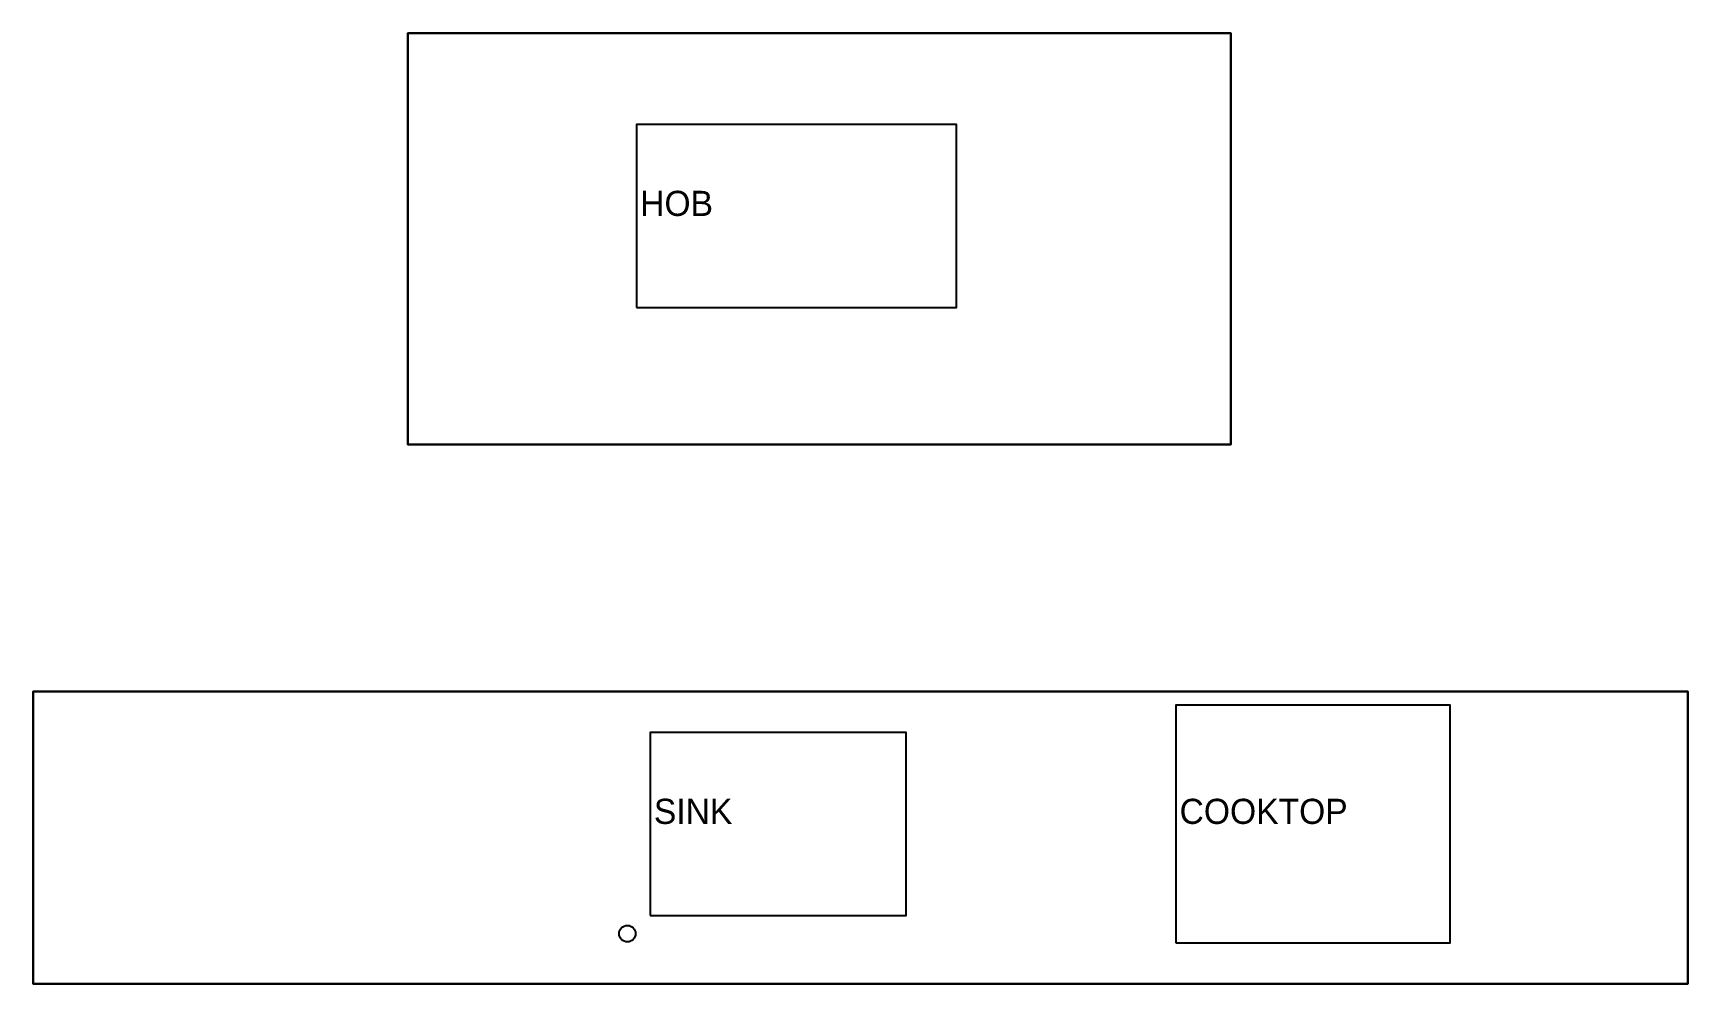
# Model space of a CAD drawing. Header units: millimetres. Extents: x 0 to 3620, y 0 to 2080.
import ezdxf

# ---------------------------------------------------------------- set-up
doc = ezdxf.new("R2010")
doc.units = ezdxf.units.MM

msp = doc.modelspace()

# ---------------------------------------------------------------- linework, layer by layer
at = {"layer": '1'}
for points in [[(1320, 1480), (2020, 1480), (2020, 1880), (1320, 1880)], [(2500, 90), (3100, 90), (3100, 610), (2500, 610)], [(1350, 150), (1910, 150), (1910, 550), (1350, 550)]]:
    msp.add_lwpolyline(points, close=True, dxfattribs=at)
msp.add_circle((1300, 110, 20), 18, dxfattribs=at)
at = {"layer": '5'}
for points in [[(820, 1180), (2620, 1180), (2620, 2080), (820, 2080)], [(820, 1180), (2620, 1180), (2620, 2080), (820, 2080)], [(0, 0), (3620, 0), (3620, 640), (0, 640)], [(0, 0), (3620, 0), (3620, 640), (0, 640)]]:
    msp.add_lwpolyline(points, close=True, dxfattribs=at)
at = {"layer": '8'}
for points in [[(820, 1180, 20), (2620, 1180, 20), (2620, 2080, 20), (820, 2080, 20)], [(820, 1180), (2620, 1180), (2620, 2080), (820, 2080)], [(2620, 2080), (820, 2080), (820, 2080, 20), (2620, 2080, 20)], [(820, 2080), (820, 1180), (820, 1180, 20), (820, 2080, 20)], [(2620, 1180), (2620, 2080), (2620, 2080, 20), (2620, 1180, 20)], [(820, 1180), (2620, 1180), (2620, 1180, 20), (820, 1180, 20)], [(0, 0, 20), (3620, 0, 20), (3620, 640, 20), (0, 640, 20)], [(0, 0), (3620, 0), (3620, 640), (0, 640)], [(3620, 640), (0, 640), (0, 640, 20), (3620, 640, 20)], [(0, 640), (0, 0), (0, 0, 20), (0, 640, 20)], [(3620, 0), (3620, 640), (3620, 640, 20), (3620, 0, 20)], [(0, 0), (3620, 0), (3620, 0, 20), (0, 0, 20)]]:
    msp.add_3dface(points, dxfattribs=at)

# ---------------------------------------------------------------- texts
at = {"layer": '7'}
for s, p in [('HOB', (1328, 1680)), ('SINK', (1358, 350)), ('COOKTOP', (2508, 350))]:
    msp.add_text(s, height=55, dxfattribs=at).set_placement(p)

doc.saveas('drawing.dxf')
